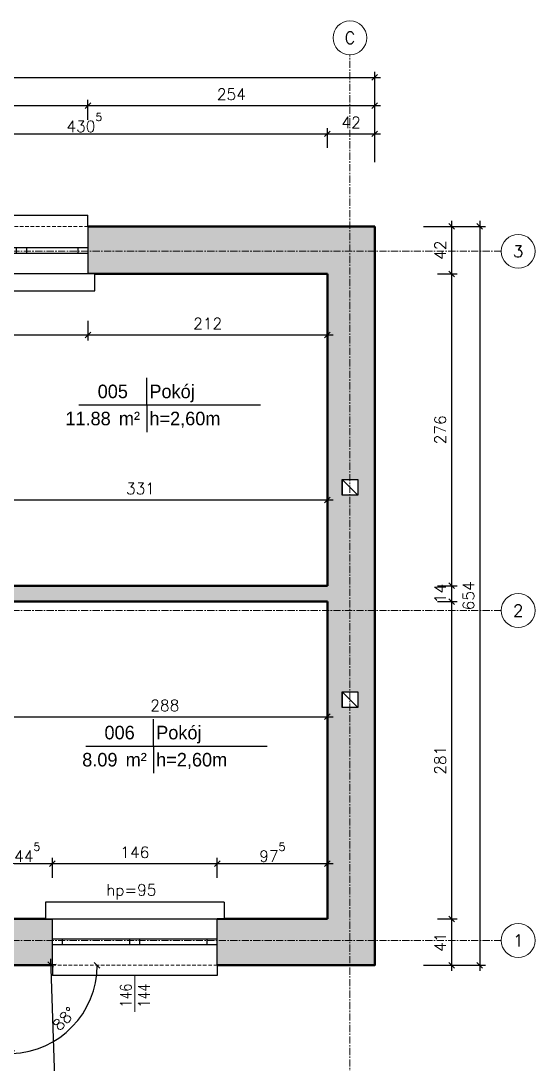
# Model space of a CAD drawing. Header units: centimetres. Extents: x -278 to 5400, y -923 to 511.
# Drawn here: x 589 to 1044, y -424 to 500 of the extents above; entities that cross this region are included whole.
import ezdxf
from ezdxf.enums import TextEntityAlignment as Align

# ---------------------------------------------------------------- set-up
doc = ezdxf.new("R2010")
doc.units = ezdxf.units.CM
doc.header["$LTSCALE"] = 0.1
doc.linetypes.add('CENTERX2', pattern=[101.6, 63.5, -12.7, 12.7, -12.7])
doc.linetypes.add('HIDDEN', pattern=[9.525, 6.35, -3.175])
for name, color, linetype, lineweight in [('2DA_DIM_5', 7, 'Continuous', 5), ('2DA_HIDDE', 253, 'HIDDEN', 9), ('2DA_OBV', 252, 'Continuous', 25), ('2DA_OPIS_STOLARKI', 113, 'Continuous', 9), ('2DA_OŚIE', 7, 'Continuous', 0), ('2DA_PARAPET', 153, 'Continuous', 9), ('2DA_POMIESZCZENIA', 7, 'Continuous', 25), ('2DA_WAL_ISTN', 31, 'Continuous', 50), ('2DA_WIN', 7, 'Continuous', 25)]:
    doc.layers.add(name, color=color, linetype=linetype, lineweight=lineweight)
doc.layers.add('2DA_ROOM', color=1, linetype='Continuous', plot=False)
doc.layers.add('_A_AK_hatch_sciany', color=8, linetype='Continuous', lineweight=5, transparency=0.5)
doc.layers.add('CP_UCSSPEC', color=2, linetype='Continuous')
doc.layers.add('CP_WIPEOUT', color=255, linetype='Continuous')
doc.layers.get('CP_UCSSPEC').off()
doc.styles.add('CP_ATTR', font='ROMANS.SHX')
doc.styles.add('CP_ISOTXT', font='cp_isocp.shx')
doc.styles.add('CP_TXT', font='ROMANS.SHX')
doc.dimstyles.new('CP_ADIM_CM_CM_50', dxfattribs={"dimscale": 5, "dimtxt": 3, "dimasz": 1.5, "dimexe": 1.5, "dimexo": 0, "dimgap": 1.5, "dimtad": 1, "dimtxsty": 'CP_TXT', "dimblk": 'OBLIQUE', "dimcen": 2.5, "dimdle": 1.5, "dimadec": 0, "dimazin": 0, "dimtfac": 1, "dimtix": 1, "dimtmove": 2, "dimatfit": 3, "dimfxl": 1, "dimtvp": 1.5, "dimarcsym": 0})

# ---------------------------------------------------------------- blocks, each defined once
blk = doc.blocks.new('2arch_d008_a40_a40_5k0smh5')
at = {"linetype": 'ByBlock', "style": 'CP_ATTR', "flags": 9}
for tag, p in [('CHARACTER', (-6.97, -0.02)), ('PRODUCER', (-6.97, -0.02)), ('ORDER-NO', (-6.97, -0.02)), ('PRODUCT-TYPE', (-6.97, -0.02)), ('ARTICLE', (-6.97, -0.02)), ('GROUP', (-6.97, -0.02)), ('NUMBER', (-6.97, -0.02)), ('NAME', (-6.97, -0.02)), ('OTHER', (-6.96, -0.02))]:
    blk.add_attdef(tag, text='', height=0.00005, dxfattribs=at).set_placement(p, align=Align.MIDDLE_LEFT)
blk.add_wipeout([(-7, 13), (7, 13), (7, 27), (-7, 27)]).dxf.layer = 'CP_WIPEOUT'
for p, q in [((-7, 13), (7, 27)), ((-7, 13), (-7, 13)), ((-7, 13), (7, 13)), ((7, 13), (7, 13))]:
    blk.add_line(p, q)
blk.add_lwpolyline([(-7, 27), (7, 27), (7, 13), (-7, 13)], close=True)
blk = doc.blocks.new('2da_aoz01a')
blk.add_line((0, 1.261), (0, -4.388))
at = {"linetype": 'ByBlock', "style": 'CP_ATTR', "width": 0.8, "flags": 8}
blk.add_attdef('HEIGHT', text='', height=0.85, rotation=270, dxfattribs=at).set_placement((-0.68, -3.183), align=Align.MIDDLE)
blk.add_attdef('WIDTH', text='', height=0.85, rotation=270, dxfattribs=at).set_placement((0.668, -3.183), align=Align.MIDDLE_CENTER)
blk = doc.blocks.new('cp_ucs2d')
at = {"layer": 'Defpoints'}
blk.add_line((0, 0), (0, 0), dxfattribs=at)
blk.add_point((0, 0), dxfattribs=at)
blk = doc.blocks.new('2arch_d254a24000anbn_d0rwz')
blk.add_wipeout([(-73, 50), (-73, 41), (-73, 41), (-73, 23), (-73, 23), (-73, 18), (-73, 0), (-79, 0), (-79, -15), (79, -15), (79, 0), (73, 0), (73, 18), (73, 23), (73, 23), (73, 41), (73, 41), (73, 50)]).dxf.layer = 'CP_WIPEOUT'
for p, q in [((-73, 41), (-73, 50)), ((-73, 50), (73, 50)), ((73, 41), (73, 50)), ((-73, 41), (-73, 23)), ((-73, 41), (-73, 41)), ((73, 41), (73, 41)), ((73, 41), (73, 23)), ((-73, 23), (73, 23)), ((-73, 23), (-73, 18)), ((-64, 23), (-64, 18)), ((-4.5, 23), (-4.5, 18)), ((4.5, 23), (4.5, 18)), ((64, 23), (64, 18)), ((73, 23), (73, 18)), ((-73, 18), (73, 18)), ((-73, 18), (-73, 0)), ((73, 18), (73, 0)), ((-79, 0), (-73, 0)), ((-79, -15), (-79, 0)), ((79, 0), (73, 0)), ((79, -15), (79, 0)), ((-79, -15), (79, -15))]:
    blk.add_line(p, q)
at = {"layer": '2DA_HIDDE', "ltscale": 5}
for p, q in [((73, 41), (-73, 41)), ((-73, 0), (73, 0))]:
    blk.add_line(p, q, dxfattribs=at)
at = {"layer": 'CP_UCSSPEC'}
blk.add_blockref('cp_ucs2d', (0, 20.5), dxfattribs=at)
at = {"linetype": 'ByBlock', "style": 'CP_ATTR', "flags": 9}
for tag, p in [('OTHER', (-0.17, -0.09)), ('CHARACTER', (-0.17, -0.09)), ('ORDER-NO', (-0.17, -0.09)), ('PRODUCT-TYPE', (-0.17, -0.09)), ('NUMBER', (-0.17, -0.09)), ('NAME', (-0.17, -0.09)), ('PRICE', (-0.16, -0.09)), ('WEIGHT', (-0.16, -0.09)), ('ARTICLE', (-0.16, -0.09)), ('PRODUCER', (-0.17, -0.09)), ('GROUP', (-0.16, -0.09))]:
    blk.add_attdef(tag, text='', height=0.00005, dxfattribs=at).set_placement(p, align=Align.MIDDLE_LEFT)
blk = doc.blocks.new('2arch_d257a240000abn_z5rtxxo')
blk.add_wipeout([(-88.5, 52), (-88.5, 42), (-88.5, 42), (-88.5, 23.5), (-88.5, 23.5), (-88.5, 18.5), (-88.5, 0), (-94.5, 0), (-94.5, -15), (94.5, -15), (94.5, 0), (88.5, 0), (88.5, 18.5), (88.5, 23.5), (88.5, 23.5), (88.5, 42), (88.5, 42), (88.5, 52)]).dxf.layer = 'CP_WIPEOUT'
for p, q in [((-88.5, 42), (-88.5, 52)), ((-88.5, 52), (88.5, 52)), ((88.5, 42), (88.5, 52)), ((-88.5, 42), (-88.5, 23.5)), ((-88.5, 42), (-88.5, 42)), ((88.5, 42), (88.5, 42)), ((88.5, 42), (88.5, 23.5)), ((-88.5, 23.5), (88.5, 23.5)), ((-88.5, 23.5), (-88.5, 18.5)), ((-88.5, 18.5), (88.5, 18.5)), ((-88.5, 18.5), (-88.5, 0)), ((-79.5, 23.5), (-79.5, 18.5)), ((-34, 23.5), (-34, 18.5)), ((-25, 23.5), (-25, 18.5)), ((25, 23.5), (25, 18.5)), ((34, 23.5), (34, 18.5)), ((79.5, 23.5), (79.5, 18.5)), ((88.5, 23.5), (88.5, 18.5)), ((88.5, 18.5), (88.5, 0)), ((-94.5, 0), (-88.5, 0)), ((-94.5, -15), (-94.5, 0)), ((94.5, 0), (88.5, 0)), ((94.5, -15), (94.5, 0)), ((-94.5, -15), (94.5, -15))]:
    blk.add_line(p, q)
at = {"layer": '2DA_HIDDE', "ltscale": 5}
for p, q in [((88.5, 42), (-88.5, 42)), ((-88.5, 0), (88.5, 0))]:
    blk.add_line(p, q, dxfattribs=at)
at = {"layer": 'CP_UCSSPEC'}
blk.add_blockref('cp_ucs2d', (0, 21), dxfattribs=at)
at = {"linetype": 'ByBlock', "style": 'CP_ATTR', "flags": 9}
for tag, p in [('PRICE', (0.95, -0.09)), ('WEIGHT', (0.95, -0.09)), ('ARTICLE', (0.95, -0.09)), ('PRODUCER', (0.95, -0.09)), ('GROUP', (0.95, -0.09)), ('OTHER', (0.96, -0.09)), ('CHARACTER', (0.96, -0.09)), ('ORDER-NO', (0.96, -0.09)), ('PRODUCT-TYPE', (0.96, -0.09)), ('NUMBER', (0.96, -0.09)), ('NAME', (0.96, -0.09))]:
    blk.add_attdef(tag, text='', height=0.00005, dxfattribs=at).set_placement(p, align=Align.MIDDLE_LEFT)
blk = doc.blocks.new('2da_pok06c_6fduy4')
for p, q in [((0, 0), (0, 2)), ((-5, 0), (8.4, 0)), ((0, 0), (0, -0.5)), ((0, -0.5), (0, -2))]:
    blk.add_line(p, q)
at = {"linetype": 'ByBlock', "style": 'CP_ISOTXT'}
blk.add_attdef('NR', text='', height=1, dxfattribs=at).set_placement((-2.5, 1), align=Align.MIDDLE_CENTER)
blk.add_attdef('NAME', (0.2, 0.5), '', height=1, dxfattribs=at)
at = {"style": 'CP_ISOTXT', "flags": 1}
for tag, p in [('FLOOR_MAT', (-0.97, 0.229)), ('UNIT_AIR_IN', (-0.968, 0.395)), ('MAX_USERS', (-0.966, 0.186)), ('HEATING', (-0.947, 0.289)), ('AIR_IN', (-0.923, 0.346)), ('UNIT_HEATING', (-0.908, 0.46)), ('HEIGHT', (-0.697, 0.297)), ('AIR_OUT', (-0.672, 0.349)), ('TEMP', (-0.612, 0.229)), ('UNIT_AIR_OUT', (-0.607, 0.397)), ('UNIT_MAX_USERS', (-0.58, 0.188)), ('UNIT_LUX', (-0.568, 0.431)), ('UNIT_HEIGHT', (-0.522, 0.455)), ('LUX', (-0.45, 0.3)), ('UNIT_TEMP', (-0.431, 0.229))]:
    blk.add_attdef(tag, p, '', height=0.025, dxfattribs=at)
at = {"linetype": 'ByBlock', "style": 'CP_ISOTXT'}
blk.add_attdef('AREA', text='', height=1, dxfattribs=at).set_placement((-2.655, -1.5), align=Align.RIGHT)
blk.add_attdef('UNIT_AREA', text='', height=1, dxfattribs=at).set_placement((-2.053, -1), align=Align.MIDDLE_LEFT)
for tag, p in [('TEXT02', (0.2, -0.5)), ('TEXT06', (0.2, -0.5)), ('0', (0.7, -0.5))]:
    blk.add_attdef(tag, text='', height=1, dxfattribs=at).set_placement(p, align=Align.TOP_LEFT)
blk = doc.blocks.new('_Oblique')
at = {"color": 0, "linetype": 'ByBlock', "lineweight": -2}
blk.add_line((-0.5, -0.5), (0.5, 0.5), dxfattribs=at)
blk = doc.blocks.new('*D257')
at = {"layer": '2DA_DIM_5', "color": 0, "lineweight": -2}
for p, q in [((-42.5, 425), (-42.5, 455)), ((902, 425), (902, 455)), ((-47.5, 450), (907, 450))]:
    blk.add_line(p, q, dxfattribs=at)
at = {"layer": 'Defpoints', "color": 0}
for p in [(902, 450), (-42.5, 425), (902, 425)]:
    blk.add_point(p, dxfattribs=at)
at = {"layer": '2DA_DIM_5', "color": 0, "lineweight": -2, "xscale": 5, "yscale": 5, "zscale": 5, "rotation": 180}
blk.add_blockref('_Oblique', (-42.5, 450), dxfattribs=at)
at = {"layer": '2DA_DIM_5', "color": 0, "lineweight": -2, "xscale": 5, "yscale": 5, "zscale": 5}
blk.add_blockref('_Oblique', (902, 450), dxfattribs=at)
at = {"layer": '2DA_DIM_5', "color": 0, "insert": (429.75, 460), "char_height": 10, "attachment_point": 5, "style": 'CP_TXT'}
blk.add_mtext('944{\\A1;{\\H0.7x;\\S5^ ;}}', dxfattribs=at)
blk = doc.blocks.new('*D261')
at = {"layer": '2DA_DIM_5', "color": 0, "lineweight": -2}
for p, q in [((466, 425), (653, 425)), ((471, 412.5), (471, 430)), ((648, 412.5), (648, 430))]:
    blk.add_line(p, q, dxfattribs=at)
at = {"layer": 'Defpoints', "color": 0}
for p in [(648, 425), (471, 412.5), (648, 412.5)]:
    blk.add_point(p, dxfattribs=at)
at = {"layer": '2DA_DIM_5', "color": 0, "lineweight": -2, "xscale": 5, "yscale": 5, "zscale": 5, "rotation": 180}
blk.add_blockref('_Oblique', (471, 425), dxfattribs=at)
at = {"layer": '2DA_DIM_5', "color": 0, "lineweight": -2, "xscale": 5, "yscale": 5, "zscale": 5}
blk.add_blockref('_Oblique', (648, 425), dxfattribs=at)
at = {"layer": '2DA_DIM_5', "color": 0, "insert": (559.5, 435), "char_height": 10, "attachment_point": 5, "style": 'CP_TXT'}
blk.add_mtext('177', dxfattribs=at)
blk = doc.blocks.new('*D262')
at = {"layer": '2DA_DIM_5', "color": 0, "lineweight": -2}
for p, q in [((643, 425), (907, 425)), ((648, 412.5), (648, 430)), ((902, 400), (902, 430))]:
    blk.add_line(p, q, dxfattribs=at)
at = {"layer": 'Defpoints', "color": 0}
for p in [(902, 425), (648, 412.5), (902, 400)]:
    blk.add_point(p, dxfattribs=at)
at = {"layer": '2DA_DIM_5', "color": 0, "lineweight": -2, "xscale": 5, "yscale": 5, "zscale": 5, "rotation": 180}
blk.add_blockref('_Oblique', (648, 425), dxfattribs=at)
at = {"layer": '2DA_DIM_5', "color": 0, "lineweight": -2, "xscale": 5, "yscale": 5, "zscale": 5}
blk.add_blockref('_Oblique', (902, 425), dxfattribs=at)
at = {"layer": '2DA_DIM_5', "color": 0, "insert": (775, 435), "char_height": 10, "attachment_point": 5, "style": 'CP_TXT'}
blk.add_mtext('254', dxfattribs=at)
blk = doc.blocks.new('*D266')
at = {"layer": '2DA_DIM_5', "color": 0, "lineweight": -2}
for p, q in [((424.5, 400), (865, 400)), ((429.5, 387.5), (429.5, 405)), ((860, 387.5), (860, 405))]:
    blk.add_line(p, q, dxfattribs=at)
at = {"layer": 'Defpoints', "color": 0}
for p in [(860, 400), (429.5, 387.5), (860, 387.5)]:
    blk.add_point(p, dxfattribs=at)
at = {"layer": '2DA_DIM_5', "color": 0, "lineweight": -2, "xscale": 5, "yscale": 5, "zscale": 5, "rotation": 180}
blk.add_blockref('_Oblique', (429.5, 400), dxfattribs=at)
at = {"layer": '2DA_DIM_5', "color": 0, "lineweight": -2, "xscale": 5, "yscale": 5, "zscale": 5}
blk.add_blockref('_Oblique', (860, 400), dxfattribs=at)
at = {"layer": '2DA_DIM_5', "color": 0, "insert": (644.75, 410), "char_height": 10, "attachment_point": 5, "style": 'CP_TXT'}
blk.add_mtext('430{\\A1;{\\H0.7x;\\S5^ ;}}', dxfattribs=at)
blk = doc.blocks.new('*D267')
at = {"layer": '2DA_DIM_5', "color": 0, "lineweight": -2}
for p, q in [((855, 400), (907, 400)), ((860, 387.5), (860, 405)), ((902, 375), (902, 405))]:
    blk.add_line(p, q, dxfattribs=at)
at = {"layer": 'Defpoints', "color": 0}
for p in [(902, 400), (860, 387.5), (902, 375)]:
    blk.add_point(p, dxfattribs=at)
at = {"layer": '2DA_DIM_5', "color": 0, "lineweight": -2, "xscale": 5, "yscale": 5, "zscale": 5, "rotation": 180}
blk.add_blockref('_Oblique', (860, 400), dxfattribs=at)
at = {"layer": '2DA_DIM_5', "color": 0, "lineweight": -2, "xscale": 5, "yscale": 5, "zscale": 5}
blk.add_blockref('_Oblique', (902, 400), dxfattribs=at)
at = {"layer": '2DA_DIM_5', "color": 0, "insert": (881, 410), "char_height": 10, "attachment_point": 5, "style": 'CP_TXT'}
blk.add_mtext('42', dxfattribs=at)
blk = doc.blocks.new('*D273')
at = {"layer": '2DA_DIM_5', "color": 0, "lineweight": -2}
for p, q in [((471, 234.5), (471, 217)), ((648, 234.5), (648, 217)), ((466, 222), (653, 222))]:
    blk.add_line(p, q, dxfattribs=at)
at = {"layer": 'Defpoints', "color": 0}
for p in [(471, 234.5), (648, 234.5), (648, 222)]:
    blk.add_point(p, dxfattribs=at)
at = {"layer": '2DA_DIM_5', "color": 0, "lineweight": -2, "xscale": 5, "yscale": 5, "zscale": 5, "rotation": 180}
blk.add_blockref('_Oblique', (471, 222), dxfattribs=at)
at = {"layer": '2DA_DIM_5', "color": 0, "lineweight": -2, "xscale": 5, "yscale": 5, "zscale": 5}
blk.add_blockref('_Oblique', (648, 222), dxfattribs=at)
at = {"layer": '2DA_DIM_5', "color": 0, "insert": (559.5, 232), "char_height": 10, "attachment_point": 5, "style": 'CP_TXT'}
blk.add_mtext('177', dxfattribs=at)
blk = doc.blocks.new('*D274')
at = {"layer": '2DA_DIM_5', "color": 0, "lineweight": -2}
for p, q in [((860, 247), (860, 217)), ((648, 234.5), (648, 217)), ((643, 222), (865, 222))]:
    blk.add_line(p, q, dxfattribs=at)
at = {"layer": 'Defpoints', "color": 0}
for p in [(860, 247), (648, 234.5), (860, 222)]:
    blk.add_point(p, dxfattribs=at)
at = {"layer": '2DA_DIM_5', "color": 0, "lineweight": -2, "xscale": 5, "yscale": 5, "zscale": 5, "rotation": 180}
blk.add_blockref('_Oblique', (648, 222), dxfattribs=at)
at = {"layer": '2DA_DIM_5', "color": 0, "lineweight": -2, "xscale": 5, "yscale": 5, "zscale": 5}
blk.add_blockref('_Oblique', (860, 222), dxfattribs=at)
at = {"layer": '2DA_DIM_5', "color": 0, "insert": (754, 232), "char_height": 10, "attachment_point": 5, "style": 'CP_TXT'}
blk.add_mtext('212', dxfattribs=at)
blk = doc.blocks.new('*D281')
at = {"layer": '2DA_DIM_5', "color": 0, "lineweight": -2}
for p, q in [((523.98, 76), (865, 76)), ((528.98, 63.5), (528.98, 81)), ((860, 51), (860, 81))]:
    blk.add_line(p, q, dxfattribs=at)
at = {"layer": 'Defpoints', "color": 0}
for p in [(860, 76), (528.98, 63.5), (860, 51)]:
    blk.add_point(p, dxfattribs=at)
at = {"layer": '2DA_DIM_5', "color": 0, "lineweight": -2, "xscale": 5, "yscale": 5, "zscale": 5, "rotation": 180}
blk.add_blockref('_Oblique', (528.98, 76), dxfattribs=at)
at = {"layer": '2DA_DIM_5', "color": 0, "lineweight": -2, "xscale": 5, "yscale": 5, "zscale": 5}
blk.add_blockref('_Oblique', (860, 76), dxfattribs=at)
at = {"layer": '2DA_DIM_5', "color": 0, "insert": (694.49, 86), "char_height": 10, "attachment_point": 5, "style": 'CP_TXT'}
blk.add_mtext('331', dxfattribs=at)
blk = doc.blocks.new('*D296')
at = {"layer": '2DA_DIM_5', "color": 0, "lineweight": -2}
for p, q in [((970, 318), (1000, 318)), ((995, 323), (995, -341)), ((970, -336), (1000, -336))]:
    blk.add_line(p, q, dxfattribs=at)
at = {"layer": 'Defpoints', "color": 0}
for p in [(970, 318), (970, -336), (995, -336)]:
    blk.add_point(p, dxfattribs=at)
at = {"layer": '2DA_DIM_5', "color": 0, "lineweight": -2, "xscale": 5, "yscale": 5, "zscale": 5}
for p, rotation in [((995, 318), 90), ((995, -336), 270)]:
    blk.add_blockref('_Oblique', p, dxfattribs=dict(at, rotation=rotation))
at = {"layer": '2DA_DIM_5', "color": 0, "insert": (985, -9), "char_height": 10, "attachment_point": 5, "rotation": 90, "style": 'CP_TXT'}
blk.add_mtext('654', dxfattribs=at)
blk = doc.blocks.new('*D297')
at = {"layer": '2DA_DIM_5', "color": 0, "lineweight": -2}
for p, q in [((945, 318), (975, 318)), ((970, 323), (970, 271)), ((957.5, 276), (975, 276))]:
    blk.add_line(p, q, dxfattribs=at)
at = {"layer": 'Defpoints', "color": 0}
for p in [(945, 318), (957.5, 276), (970, 276)]:
    blk.add_point(p, dxfattribs=at)
at = {"layer": '2DA_DIM_5', "color": 0, "lineweight": -2, "xscale": 5, "yscale": 5, "zscale": 5}
for p, rotation in [((970, 318), 90), ((970, 276), 270)]:
    blk.add_blockref('_Oblique', p, dxfattribs=dict(at, rotation=rotation))
at = {"layer": '2DA_DIM_5', "color": 0, "insert": (960, 297), "char_height": 10, "attachment_point": 5, "rotation": 90, "style": 'CP_TXT'}
blk.add_mtext('42', dxfattribs=at)
blk = doc.blocks.new('*D298')
at = {"layer": '2DA_DIM_5', "color": 0, "lineweight": -2}
for p, q in [((970, 281), (970, -5)), ((957.5, 276), (975, 276)), ((957.5, 0), (975, 0))]:
    blk.add_line(p, q, dxfattribs=at)
at = {"layer": 'Defpoints', "color": 0}
for p in [(957.5, 276), (957.5, 0), (970, 0)]:
    blk.add_point(p, dxfattribs=at)
at = {"layer": '2DA_DIM_5', "color": 0, "lineweight": -2, "xscale": 5, "yscale": 5, "zscale": 5}
for p, rotation in [((970, 276), 90), ((970, 0), 270)]:
    blk.add_blockref('_Oblique', p, dxfattribs=dict(at, rotation=rotation))
at = {"layer": '2DA_DIM_5', "color": 0, "insert": (960, 138), "char_height": 10, "attachment_point": 5, "rotation": 90, "style": 'CP_TXT'}
blk.add_mtext('276', dxfattribs=at)
blk = doc.blocks.new('*D299')
at = {"layer": '2DA_DIM_5', "color": 0, "lineweight": -2}
for p, q in [((957.5, 0), (975, 0)), ((970, 5), (970, -19)), ((957.5, -14), (975, -14))]:
    blk.add_line(p, q, dxfattribs=at)
at = {"layer": 'Defpoints', "color": 0}
for p in [(957.5, 0), (957.5, -14), (970, -14)]:
    blk.add_point(p, dxfattribs=at)
at = {"layer": '2DA_DIM_5', "color": 0, "lineweight": -2, "xscale": 5, "yscale": 5, "zscale": 5}
for p, rotation in [((970, 0), 270), ((970, -14), 90)]:
    blk.add_blockref('_Oblique', p, dxfattribs=dict(at, rotation=rotation))
at = {"layer": '2DA_DIM_5', "color": 0, "insert": (960, -7), "char_height": 10, "attachment_point": 5, "rotation": 90, "style": 'CP_TXT'}
blk.add_mtext('14', dxfattribs=at)
blk = doc.blocks.new('*D300')
at = {"layer": '2DA_DIM_5', "color": 0, "lineweight": -2}
for p, q in [((970, -9), (970, -300)), ((957.5, -14), (975, -14)), ((957.5, -295), (975, -295))]:
    blk.add_line(p, q, dxfattribs=at)
at = {"layer": 'Defpoints', "color": 0}
for p in [(957.5, -14), (957.5, -295), (970, -295)]:
    blk.add_point(p, dxfattribs=at)
at = {"layer": '2DA_DIM_5', "color": 0, "lineweight": -2, "xscale": 5, "yscale": 5, "zscale": 5}
for p, rotation in [((970, -14), 90), ((970, -295), 270)]:
    blk.add_blockref('_Oblique', p, dxfattribs=dict(at, rotation=rotation))
at = {"layer": '2DA_DIM_5', "color": 0, "insert": (960, -154.5), "char_height": 10, "attachment_point": 5, "rotation": 90, "style": 'CP_TXT'}
blk.add_mtext('281', dxfattribs=at)
blk = doc.blocks.new('*D301')
at = {"layer": '2DA_DIM_5', "color": 0, "lineweight": -2}
for p, q in [((957.5, -295), (975, -295)), ((970, -290), (970, -341)), ((945, -336), (975, -336))]:
    blk.add_line(p, q, dxfattribs=at)
at = {"layer": 'Defpoints', "color": 0}
for p in [(957.5, -295), (945, -336), (970, -336)]:
    blk.add_point(p, dxfattribs=at)
at = {"layer": '2DA_DIM_5', "color": 0, "lineweight": -2, "xscale": 5, "yscale": 5, "zscale": 5}
for p, rotation in [((970, -295), 90), ((970, -336), 270)]:
    blk.add_blockref('_Oblique', p, dxfattribs=dict(at, rotation=rotation))
at = {"layer": '2DA_DIM_5', "color": 0, "insert": (960, -315.5), "char_height": 10, "attachment_point": 5, "rotation": 90, "style": 'CP_TXT'}
blk.add_mtext('41', dxfattribs=at)
blk = doc.blocks.new('*D309')
at = {"layer": '2DA_DIM_5', "color": 0, "lineweight": -2}
for p, q in [((860, -91), (860, -121)), ((572, -103.5), (572, -121)), ((567, -116), (865, -116))]:
    blk.add_line(p, q, dxfattribs=at)
at = {"layer": 'Defpoints', "color": 0}
for p in [(860, -91), (572, -103.5), (860, -116)]:
    blk.add_point(p, dxfattribs=at)
at = {"layer": '2DA_DIM_5', "color": 0, "lineweight": -2, "xscale": 5, "yscale": 5, "zscale": 5, "rotation": 180}
blk.add_blockref('_Oblique', (572, -116), dxfattribs=at)
at = {"layer": '2DA_DIM_5', "color": 0, "lineweight": -2, "xscale": 5, "yscale": 5, "zscale": 5}
blk.add_blockref('_Oblique', (860, -116), dxfattribs=at)
at = {"layer": '2DA_DIM_5', "color": 0, "insert": (716, -106), "char_height": 10, "attachment_point": 5, "style": 'CP_TXT'}
blk.add_mtext('288', dxfattribs=at)
blk = doc.blocks.new('*D329')
at = {"layer": '2DA_DIM_5', "color": 0, "lineweight": -2}
for p, q in [((614.81, -330.28), (622.97, -577.06)), ((589.99, -336.1), (619.97, -335.11)), ((597.82, -572.89), (627.8, -571.9))]:
    blk.add_line(p, q, dxfattribs=at)
at = {"layer": 'Defpoints', "color": 0}
for p in [(589.99, -336.1), (622.8, -572.06), (597.82, -572.89)]:
    blk.add_point(p, dxfattribs=at)
at = {"layer": '2DA_DIM_5', "color": 0, "lineweight": -2, "xscale": 5, "yscale": 5, "zscale": 5}
for p, rotation in [((614.98, -335.27), 91.89338584574598), ((622.8, -572.06), 271.893385845746)]:
    blk.add_blockref('_Oblique', p, dxfattribs=dict(at, rotation=rotation))
at = {"layer": '2DA_DIM_5', "color": 0, "insert": (628.88, -453.34), "char_height": 10, "attachment_point": 5, "rotation": 271.89339, "style": 'CP_TXT'}
blk.add_mtext('237', dxfattribs=at)
blk = doc.blocks.new('*D340')
at = {"layer": '2DA_DIM_5', "color": 0, "lineweight": -2}
blk.add_arc((578, -336), 78.12, 271.89339, 0, dxfattribs=at)
at = {"layer": 'Defpoints', "color": 0}
for p in [(-42.5, -336), (578, -336), (902, -336), (618.54, -402.78), (585.84, -573.29)]:
    blk.add_point(p, dxfattribs=at)
at = {"layer": '2DA_DIM_5', "color": 0, "lineweight": -2, "xscale": 5, "yscale": 5, "zscale": 5}
for p, rotation in [((656.12, -336), 90), ((580.58, -414.08), 181.893385845746)]:
    blk.add_blockref('_Oblique', p, dxfattribs=dict(at, rotation=rotation))
at = {"layer": '2DA_DIM_5', "color": 0, "insert": (626.96, -383.37), "char_height": 10, "attachment_point": 5, "rotation": 45.94669, "style": 'CP_TXT'}
blk.add_mtext('88%%d', dxfattribs=at)
blk = doc.blocks.new('*D349')
at = {"layer": '2DA_DIM_5', "color": 0, "lineweight": -2}
for p, q in [((567, -246), (621.5, -246)), ((572, -258.5), (572, -241)), ((616.5, -258.5), (616.5, -241))]:
    blk.add_line(p, q, dxfattribs=at)
at = {"layer": 'Defpoints', "color": 0}
for p in [(616.5, -246), (572, -258.5), (616.5, -258.5)]:
    blk.add_point(p, dxfattribs=at)
at = {"layer": '2DA_DIM_5', "color": 0, "lineweight": -2, "xscale": 5, "yscale": 5, "zscale": 5, "rotation": 180}
blk.add_blockref('_Oblique', (572, -246), dxfattribs=at)
at = {"layer": '2DA_DIM_5', "color": 0, "lineweight": -2, "xscale": 5, "yscale": 5, "zscale": 5}
blk.add_blockref('_Oblique', (616.5, -246), dxfattribs=at)
at = {"layer": '2DA_DIM_5', "color": 0, "insert": (594.25, -236), "char_height": 10, "attachment_point": 5, "style": 'CP_TXT'}
blk.add_mtext('44{\\A1;{\\H0.7x;\\S5^ ;}}', dxfattribs=at)
blk = doc.blocks.new('*D350')
at = {"layer": '2DA_DIM_5', "color": 0, "lineweight": -2}
for p, q in [((611.5, -246), (767.5, -246)), ((616.5, -258.5), (616.5, -241)), ((762.5, -258.5), (762.5, -241))]:
    blk.add_line(p, q, dxfattribs=at)
at = {"layer": 'Defpoints', "color": 0}
for p in [(762.5, -246), (616.5, -258.5), (762.5, -258.5)]:
    blk.add_point(p, dxfattribs=at)
at = {"layer": '2DA_DIM_5', "color": 0, "lineweight": -2, "xscale": 5, "yscale": 5, "zscale": 5, "rotation": 180}
blk.add_blockref('_Oblique', (616.5, -246), dxfattribs=at)
at = {"layer": '2DA_DIM_5', "color": 0, "lineweight": -2, "xscale": 5, "yscale": 5, "zscale": 5}
blk.add_blockref('_Oblique', (762.5, -246), dxfattribs=at)
at = {"layer": '2DA_DIM_5', "color": 0, "insert": (689.5, -236), "char_height": 10, "attachment_point": 5, "style": 'CP_TXT'}
blk.add_mtext('146', dxfattribs=at)
blk = doc.blocks.new('*D351')
at = {"layer": '2DA_DIM_5', "color": 0, "lineweight": -2}
for p, q in [((757.5, -246), (865, -246)), ((762.5, -258.5), (762.5, -241)), ((860, -271), (860, -241))]:
    blk.add_line(p, q, dxfattribs=at)
at = {"layer": 'Defpoints', "color": 0}
for p in [(860, -246), (762.5, -258.5), (860, -271)]:
    blk.add_point(p, dxfattribs=at)
at = {"layer": '2DA_DIM_5', "color": 0, "lineweight": -2, "xscale": 5, "yscale": 5, "zscale": 5, "rotation": 180}
blk.add_blockref('_Oblique', (762.5, -246), dxfattribs=at)
at = {"layer": '2DA_DIM_5', "color": 0, "lineweight": -2, "xscale": 5, "yscale": 5, "zscale": 5}
blk.add_blockref('_Oblique', (860, -246), dxfattribs=at)
at = {"layer": '2DA_DIM_5', "color": 0, "insert": (811.25, -236), "char_height": 10, "attachment_point": 5, "style": 'CP_TXT'}
blk.add_mtext('97{\\A1;{\\H0.7x;\\S5^ ;}}', dxfattribs=at)
blk = doc.blocks.new('CPHS_200')
blk.add_circle((0, 0), 1)
at = {"style": 'CP_ATTR', "flags": 12}
blk.add_attdef('VAL', text='', height=0.7, dxfattribs=at).set_placement((0, 0), align=Align.MIDDLE)
at = {"linetype": 'ByBlock', "style": 'CP_ATTR', "flags": 9}
for tag, p in [('NAME', (-0.092, -0.018)), ('GROUP', (-0.092, -0.018)), ('NUMBER', (-0.092, -0.019)), ('PRODUCER', (-0.092, -0.018)), ('ARTICLE', (-0.092, -0.018)), ('CHARACTER', (-0.092, -0.018)), ('PN', (-0.092, -0.018)), ('TEMPERATURE', (-0.092, -0.018)), ('FLOW', (-0.092, -0.018)), ('VOLTAGE', (-0.092, -0.019)), ('WEIGHT', (-0.092, -0.018)), ('OTHER', (-0.092, -0.018)), ('PRODUCT-TYPE', (-0.092, -0.019)), ('ORDER-NO', (-0.092, -0.019)), ('POWER', (-0.092, -0.019)), ('DN', (-0.091, -0.019))]:
    blk.add_attdef(tag, text='', height=0.00005, dxfattribs=at).set_placement(p, align=Align.MIDDLE_LEFT)
blk = doc.blocks.new('A$C6728AE7A')
at = {"layer": '2DA_OŚIE', "linetype": 'CENTERX2'}
for p, q in [((880, -893), (880, 470)), ((1014, 296), (-248, 296)), ((1014, -22), (-248, -22)), ((1014, -314), (-248, -314))]:
    blk.add_line(p, q, dxfattribs=at)
at = {"layer": '2DA_OŚIE', "xscale": 15, "yscale": 15, "zscale": 15}
for p, values in [((880, 485), {'VAL': 'C'}), ((1029, 296), {'VAL': '3'}), ((1029, -22), {'VAL': '2'}), ((1029, -314), {'VAL': '1'})]:
    blk.add_blockref('CPHS_200', p, dxfattribs=at).add_auto_attribs(values)

msp = doc.modelspace()

# ---------------------------------------------------------------- hatches: boundary and pattern name
at = {"layer": '_A_AK_hatch_sciany'}
h = msp.add_hatch(color=256, dxfattribs=at)
h.paths.add_polyline_path([(291.5, -144), (301, -144), (301, -42), (301, -18), (301, -14), (301, -9.5), (301, 0), (180.5, 0), (180.5, -14.5), (180.5, -28.5), (166.5, -28.5), (166.5, -14.5), (166.5, 0), (154.5, 0), (154.5, -14.5), (154.5, -28.5), (140.5, -28.5), (140.5, -14.5), (140.5, 0), (132, 0), (-1, 0), (-1, 276), (145, 276), (151, 276), (151, 294.5), (151, 299.5), (151, 318), (-42.5, 318), (-42.5, -8.05), (-28, -8.05), (-28, -14.05), (-1, -14.05), (132, -14.05), (132, -43), (192.5, -43), (192.5, -28.5), (192.5, -14.5), (206.5, -14.5), (206.5, -28.5), (206.5, -43), (287, -43), (287, -144)])
h.paths.add_polyline_path([(232.5, -28.5), (218.5, -28.5), (218.5, -14.5), (232.5, -14.5)], flags=16)
h.paths.add_polyline_path([(258.5, -28.5), (244.5, -28.5), (244.5, -14.5), (258.5, -14.5)], flags=16)
h.paths.add_polyline_path([(328, 276), (334, 276), (465, 276), (471, 276), (471, 294.5), (471, 299.5), (471, 318), (328, 318), (328, 299.5), (328, 294.5)])
h.paths.add_polyline_path([(762.499, -318), (762.499, -336), (902, -336), (902, 318), (648, 318), (648, 299.5), (648, 294.5), (648, 276), (654, 276), (860, 276), (860, 0), (528.983, 0), (528.983, -9.5), (528.983, -14), (557.999, -14), (557.999, -64), (567.499, -64), (571.999, -64), (571.999, -14), (860, -14), (860, -295), (768.499, -295), (762.499, -295), (762.499, -313)])
h.paths.add_polyline_path([(873, 80.147), (873, 94.147), (887, 94.147), (887, 80.147)], flags=16)
h.paths.add_polyline_path([(873, -107.853), (873, -93.853), (887, -93.853), (887, -107.853)], flags=16)
h = msp.add_hatch(color=256, dxfattribs=at)
h.paths.add_polyline_path([(500.499, -318), (500.499, -336), (616.499, -336), (616.499, -318), (616.499, -313), (616.499, -295), (610.499, -295), (571.999, -295), (571.999, -154), (567.499, -154), (557.999, -154), (553.999, -154), (523, -154), (523, -163.5), (523, -168), (557.999, -168), (557.999, -295), (500.499, -295), (500.499, -313)])
h.paths.add_polyline_path([(429, -154), (429, -295), (404.5, -295), (404.5, -328), (404.5, -336), (452.499, -336), (452.499, -318), (452.499, -313), (452.499, -295), (443, -295), (443, -168), (443, -163.5), (443, -154)])
h.paths.add_polyline_path([(309.5, -295), (301, -295), (301, -234), (291.5, -234), (287, -234), (287, -295), (230.499, -295), (230.499, -313), (230.499, -318), (230.499, -336), (309.5, -336), (309.5, -328)])
h.paths.add_polyline_path([(84.499, -295), (-1, -295), (-1, -223), (-1, -203), (-1, -183), (-1, -163), (-1, -143), (-1, -123), (-1, -96.05), (-28, -96.05), (-42.5, -96.05), (-42.5, -336), (84.499, -336), (84.499, -318), (84.499, -313)])
h.paths.add_polyline_path([(-14, -105.966), (-14, -119.966), (-28, -119.966), (-28, -105.966)], flags=16)

# ---------------------------------------------------------------- linework, layer by layer
at = {"layer": '2DA_WAL_ISTN'}
for p, q in [((860, 276), (-1, 276)), ((860, 0), (860, 276)), ((301, 0), (860, 0)), ((571.999, -14), (860, -14)), ((860, -295), (860, -14)), ((571.999, -295), (860, -295))]:
    msp.add_line(p, q, dxfattribs=at)
msp.add_lwpolyline([(902, 318), (-42.5, 318), (-42.5, -336), (902, -336)], close=True, dxfattribs=at)

# ---------------------------------------------------------------- block references
at = {"layer": '2DA_OPIS_STOLARKI'}
ref = msp.add_blockref('2da_aoz01a', (689.499, -324.591), dxfattribs=dict(at, xscale=-12, yscale=12, zscale=12))
ref.add_attrib('HEIGHT', '144', dxfattribs={"layer": '0', "linetype": 'ByBlock', "height": 10.2, "rotation": 90, "style": 'CP_ATTR', "width": 0.8, "flags": 8}).set_placement((697.655, -362.788), align=Align.MIDDLE)
ref.add_attrib('WIDTH', '146', dxfattribs={"layer": '0', "linetype": 'ByBlock', "height": 10.2, "rotation": 90, "style": 'CP_ATTR', "width": 0.8, "flags": 8}).set_placement((681.488, -362.788), align=Align.MIDDLE_CENTER)
at = {"layer": '2DA_POMIESZCZENIA', "xscale": 12, "yscale": 12, "zscale": 12}
for p, values in [((700, 160), {'AREA': '11.88', 'NR': '005', 'NAME': 'Pokój', 'UNIT_AREA': 'm²', 'TEXT06': 'h=2,60m'}), ((706, -142), {'AREA': '8.09', 'NR': '006', 'NAME': 'Pokój', 'UNIT_AREA': 'm²', 'TEXT06': 'h=2,60m'})]:
    msp.add_blockref('2da_pok06c_6fduy4', p, dxfattribs=at).add_auto_attribs(values)

# ---------------------------------------------------------------- texts
at = {"layer": '2DA_PARAPET', "style": 'CP_TXT'}
msp.add_text('hp=95', height=10, dxfattribs=at).set_placement((664.066, -274.286))

# ---------------------------------------------------------------- dimensions: what is measured, and where the dimension line sits
at = {"layer": '2DA_DIM_5'}
for base, p1, p2, text, picture, middle in [((902, 450), (-42.5, 425), (902, 425), '944{\\A1;{\\H0.7x;\\S5^ ;}}', '*D257', (429.75, 460)), ((648, 425), (471, 412.5), (648, 412.5), '177', '*D261', (559.5, 435)), ((902, 425), (648, 412.5), (902, 400), '254', '*D262', (775, 435)), ((860, 400), (429.5, 387.5), (860, 387.5), '430{\\A1;{\\H0.7x;\\S5^ ;}}', '*D266', (644.75, 410)), ((902, 400), (860, 387.5), (902, 375), '42', '*D267', (881, 410)), ((860, 222), (648, 234.5), (860, 247), '212', '*D274', (754, 232)), ((648, 222), (471, 234.5), (648, 234.5), '177', '*D273', (559.5, 232)), ((860, 76), (528.983, 63.5), (860, 51), '331', '*D281', (694.491, 86)), ((860, -116), (571.999, -103.5), (860, -91), '288', '*D309', (715.999, -106)), ((616.499, -246), (571.999, -258.5), (616.499, -258.5), '44{\\A1;{\\H0.7x;\\S5^ ;}}', '*D349', (594.249, -236)), ((762.499, -246), (616.499, -258.5), (762.499, -258.5), '146', '*D350', (689.499, -236)), ((860, -246), (762.499, -258.5), (860, -271), '97{\\A1;{\\H0.7x;\\S5^ ;}}', '*D351', (811.249, -236))]:
    dim = msp.add_linear_dim(base=base, p1=p1, p2=p2, text=text, dimstyle='CP_ADIM_CM_CM_50', override={"dimtxt": 2, "dimasz": 1, "dimexe": 1, "dimgap": 1, "dimdle": 1, "dimtvp": 1}, dxfattribs=at)
    dim.commit()
    dim.dimension.update_dxf_attribs({"geometry": picture, "text_midpoint": middle})
for base, p1, p2, text, picture, middle in [((970, 276), (945, 318), (957.5, 276), '42', '*D297', (960, 297)), ((995, -336), (970, 318), (970, -336), '654', '*D296', (985, -9)), ((970, 0), (957.5, 276), (957.5, 0), '276', '*D298', (960, 138)), ((970, -14), (957.5, 0), (957.5, -14), '14', '*D299', (960, -7)), ((970, -295), (957.5, -14), (957.5, -295), '281', '*D300', (960, -154.5)), ((970, -336), (957.5, -295), (945, -336), '41', '*D301', (960, -315.5))]:
    dim = msp.add_linear_dim(base=base, p1=p1, p2=p2, angle=90, text=text, dimstyle='CP_ADIM_CM_CM_50', override={"dimtxt": 2, "dimasz": 1, "dimexe": 1, "dimgap": 1, "dimdle": 1, "dimtvp": 1}, dxfattribs=at)
    dim.commit()
    dim.dimension.update_dxf_attribs({"geometry": picture, "text_midpoint": middle})

# ---------------------------------------------------------------- next in the draw order: block references
at = {"layer": '2DA_OBV', "rotation": 270}
for p in [(860, 87.147), (860, -100.853)]:
    msp.add_blockref('2arch_d008_a40_a40_5k0smh5', p, dxfattribs=at)
at = {"layer": '2DA_WIN'}
msp.add_blockref('2arch_d257a240000abn_z5rtxxo', (559.5, 276), dxfattribs=at)
at = {"layer": '2DA_WIN', "rotation": 180}
msp.add_blockref('2arch_d254a24000anbn_d0rwz', (689.499, -295), dxfattribs=at)

# ---------------------------------------------------------------- next in the draw order: linework, layer by layer
at = {"layer": '2DA_ROOM'}
for points in [[(439, 6), (439, 0), (860, 0), (860, 276), (439, 276), (439, 270), (429, 270), (429, 6)], [(860, -14), (571.999, -14), (571.999, -295), (860, -295)]]:
    msp.add_lwpolyline(points, close=True, dxfattribs=at)

# ---------------------------------------------------------------- next in the draw order: block references
at = {"layer": '2DA_OŚIE'}
msp.add_blockref('A$C6728AE7A', (0, 0), dxfattribs=at)

# ---------------------------------------------------------------- next in the draw order: dimensions: what is measured, and where the dimension line sits
at = {"layer": '2DA_DIM_5'}
dim = msp.add_linear_dim(base=(622.804, -572.064), p1=(589.99, -336.099), p2=(597.817, -572.89), angle=271.893386, text='237', dimstyle='CP_ADIM_CM_CM_50', override={"dimtxt": 2, "dimasz": 1, "dimexe": 1, "dimgap": 1, "dimdle": 1, "dimtvp": 1}, dxfattribs=at)
dim.commit()
dim.dimension.update_dxf_attribs({"geometry": '*D329', "text_midpoint": (628.884, -453.338)})
dim = msp.add_angular_dim_2l(base=(618.542, -402.778), line1=((578, -336), (585.844, -573.286)), line2=((-42.5, -336), (902, -336)), dimstyle='CP_ADIM_CM_CM_50', override={"dimtxt": 2, "dimasz": 1, "dimexe": 1, "dimgap": 1, "dimdle": 1, "dimtvp": 1}, dxfattribs=at)
dim.commit()
dim.dimension.update_dxf_attribs({"geometry": '*D340', "text_midpoint": (626.959, -383.367)})

doc.saveas('drawing.dxf')
